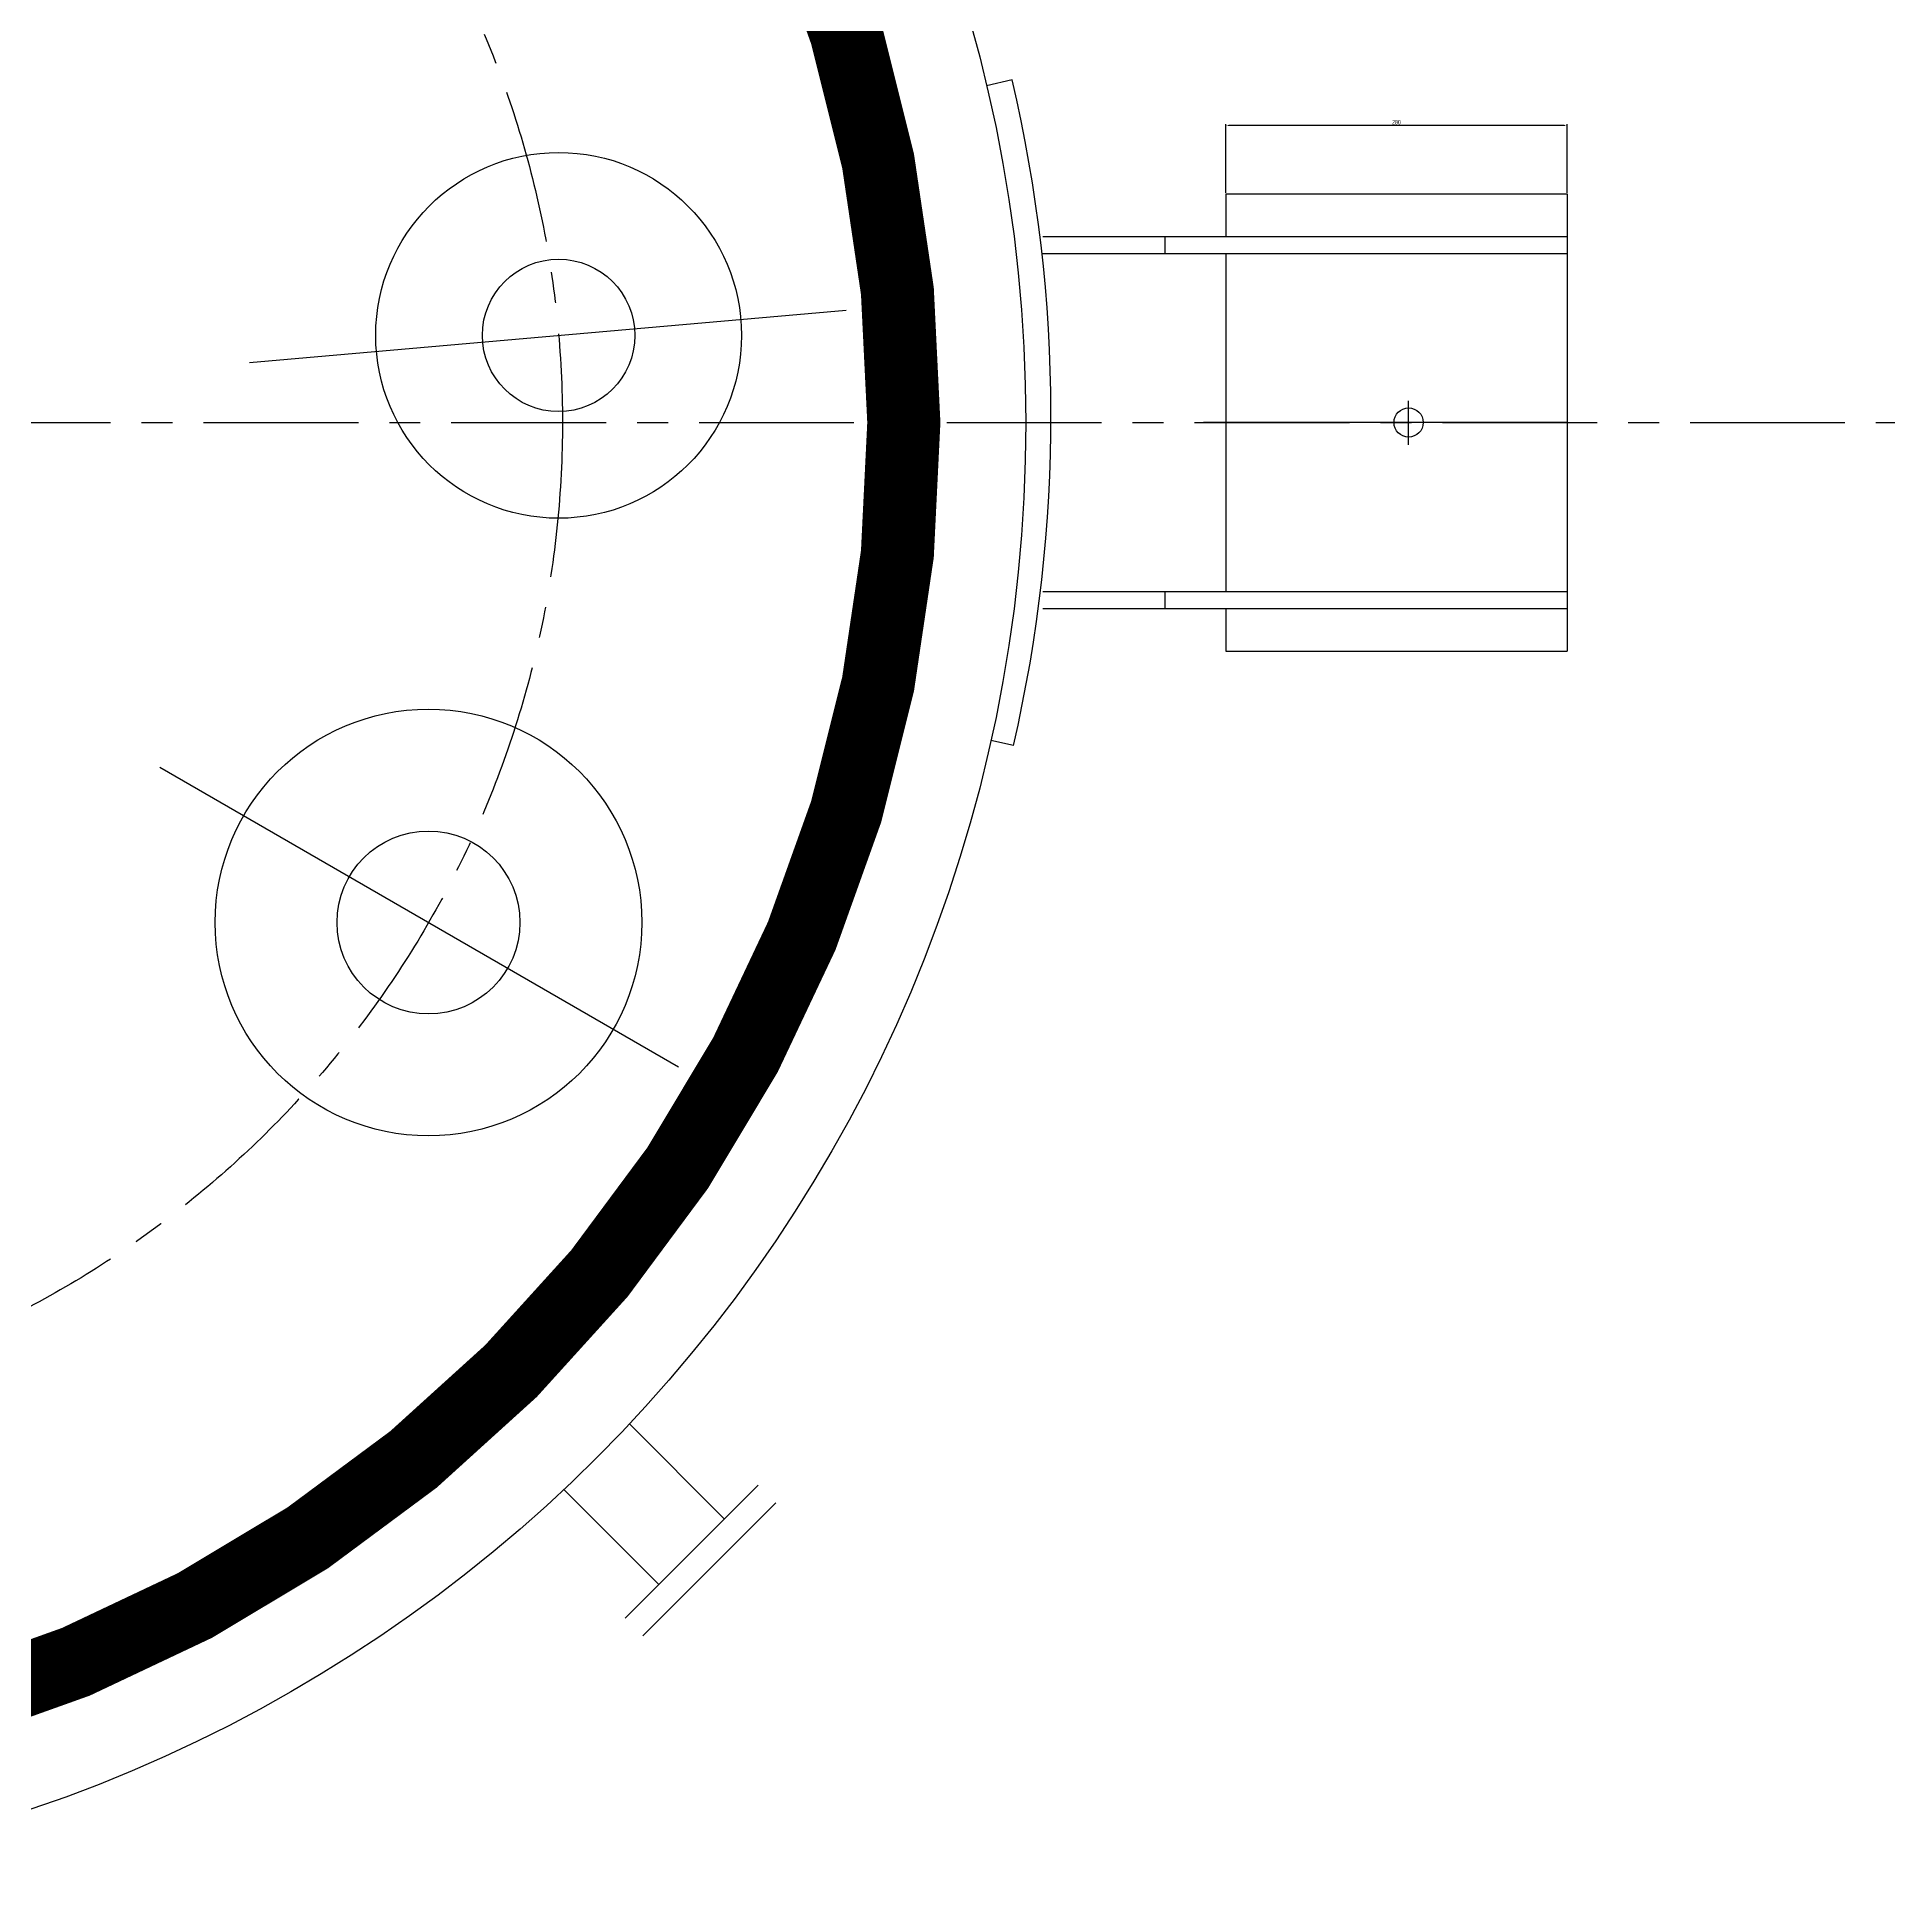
# Model space of a CAD drawing. Header units: millimetres. Extents: x -10878 to 64959, y -43701 to 1476.
# Drawn here: x 39546 to 41070, y -24516 to -23000 of the extents above; entities that cross this region are included whole.
import ezdxf

# ---------------------------------------------------------------- set-up
doc = ezdxf.new("R2010")
doc.units = ezdxf.units.MM
doc.linetypes.add('CENTERX2', pattern=[101.6, 63.5, -12.7, 12.7, -12.7])
doc.layers.add('0DataFlow-GsBzCenterLine', color=1, linetype='CENTERX2')
doc.styles.add('HGCAD', font='HGCAD.SHX', dxfattribs={"width": 0.75, "bigfont": 'HGCADHZ.SHX'})
doc.dimstyles.new('HGCAD$0', dxfattribs={"dimtxt": 3.5, "dimasz": 2.5, "dimexe": 1, "dimexo": 1, "dimgap": 1, "dimtad": 1, "dimdec": 1, "dimdsep": 46, "dimtxsty": 'HGCAD', "dimcen": 0, "dimadec": 1, "dimazin": 2, "dimtfac": 1, "dimtmove": 0, "dimatfit": 1, "dimfxl": 0, "dimarcsym": 0})

# ---------------------------------------------------------------- blocks, each defined once
blk = doc.blocks.new('*D60')
at = {"color": 0, "lineweight": -2, "transparency": 16777216}
for p, q in [((40521.3, -23128), (40521.3, -23071.9)), ((40798.8, -23072.9), (40523.8, -23072.9)), ((40801.3, -23128), (40801.3, -23071.9))]:
    blk.add_line(p, q, dxfattribs=at)
at = {"color": 0, "transparency": 16777216}
for points in [[(40523.8, -23072.5), (40523.8, -23073.3), (40521.3, -23072.9)], [(40798.8, -23072.5), (40798.8, -23073.3), (40801.3, -23072.9)]]:
    blk.add_solid(points, dxfattribs=at)
at = {"layer": 'Defpoints', "color": 0, "transparency": 16777216}
for p in [(40521.3, -23072.9), (40521.3, -23129), (40801.3, -23129)]:
    blk.add_point(p, dxfattribs=at)
at = {"color": 0, "transparency": 16777216, "insert": (40661.3, -23070.2), "char_height": 3.5, "attachment_point": 5, "style": 'HGCAD'}
blk.add_mtext('280', dxfattribs=at)

msp = doc.modelspace()

# ---------------------------------------------------------------- linework, layer by layer
for p, q in [((40346.03, -23035.39), (40325.09, -23040.34)), ((40521.29, -23128.97), (40801.29, -23128.97)), ((40521.29, -23128.97), (40521.29, -23163.97)), ((40801.29, -23128.97), (40801.29, -23503.97)), ((40371.29, -23163.97), (40801.29, -23163.97)), ((40471.29, -23163.97), (40471.29, -23177.97)), ((40371.29, -23177.97), (40801.29, -23177.97)), ((40521.29, -23177.97), (40521.29, -23454.97)), ((39720.58, -23267.18), (40209.91, -23224.37)), ((40671.29, -23334.67), (40671.29, -23298.59)), ((40801.29, -23316.47), (40502.92, -23316.47)), ((40371.29, -23454.97), (40801.29, -23454.97)), ((40471.29, -23454.97), (40471.29, -23468.97)), ((40371.29, -23468.97), (40801.29, -23468.97)), ((40521.29, -23468.97), (40521.29, -23503.97)), ((40521.29, -23503.97), (40801.29, -23503.97)), ((40347.17, -23581.41), (40328.61, -23577.27)), ((39646.98, -23599.19), (40072.37, -23844.79)), ((40032.26, -24137.7), (40110.05, -24215.48)), ((39978.52, -24191.44), (40056.31, -24269.22)), ((40137.69, -24187.84), (40028.66, -24296.86)), ((40152.19, -24202.33), (40043.16, -24311.36))]:
    msp.add_line(p, q)
at = {"const_width": 60}
msp.add_lwpolyline([(40257.29, -23316.47, 1), (38057.29, -23316.47, 1)], format="xyb", close=True, dxfattribs=at)
for centre, radius in [((39157.29, -23316.47), 1200), ((39974.17, -23245), 150), ((39974.17, -23245), 62.5), ((40671.29, -23316.47), 12), ((39867.43, -23726.47), 175), ((39867.43, -23726.47), 75)]:
    msp.add_circle(centre, radius)
msp.add_arc((39174.34, -23310.84), 1203.64, 347.00965, 13.22955)
at = {"layer": '0DataFlow-GsBzCenterLine', "linetype": 'CENTERX2', "ltscale": 2}
msp.add_line((37244.53, -23316.47), (41070.05, -23316.47), dxfattribs=at)
msp.add_circle((39157.29, -23316.47), 820, dxfattribs=at)

# ---------------------------------------------------------------- dimensions: what is measured, and where the dimension line sits
dim = msp.add_linear_dim(base=(40521.29, -23072.93), p1=(40801.29, -23128.97), p2=(40521.29, -23128.97), dimstyle='HGCAD$0', override={"dimtfill": 0})
dim.commit()
dim.dimension.update_dxf_attribs({"geometry": '*D60', "text_midpoint": (40661.29, -23070.18)})

doc.saveas('drawing.dxf')
